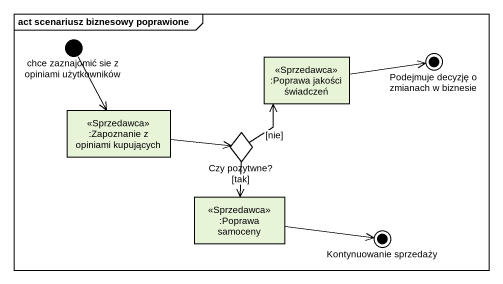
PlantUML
@startuml
mainframe act scenariusz biznesowy poprawione
hide empty description
state "chce zaznajomić sie z opiniami użytkowników" as chce_zaznajomić_sie_z <<start>>
state ":Poprawa jakości świadczeń" as Poprawa_jakości_świadczeń <<Sprzedawca>>
state "Podejmuje decyzję o zmianach w biznesie" as Podejmuje_decyzję_o <<end>>
state ":Zapoznanie z opiniami kupujących" as Zapoznanie_z_opiniami <<Sprzedawca>>
state "Czy pozytwne?" as Czy_pozytwne <<choice>>
state ":Poprawa samoceny" as Poprawa_samoceny <<Sprzedawca>>
state "Kontynuowanie sprzedaży" as Kontynuowanie_sprzedaży <<end>>
chce_zaznajomić_sie_z --> Zapoznanie_z_opiniami
Poprawa_jakości_świadczeń -right-> Podejmuje_decyzję_o
Zapoznanie_z_opiniami -right-> Czy_pozytwne
Czy_pozytwne -up-> Poprawa_jakości_świadczeń : [nie]
Czy_pozytwne --> Poprawa_samoceny : [tak]
Poprawa_samoceny -right-> Kontynuowanie_sprzedaży
@enduml
